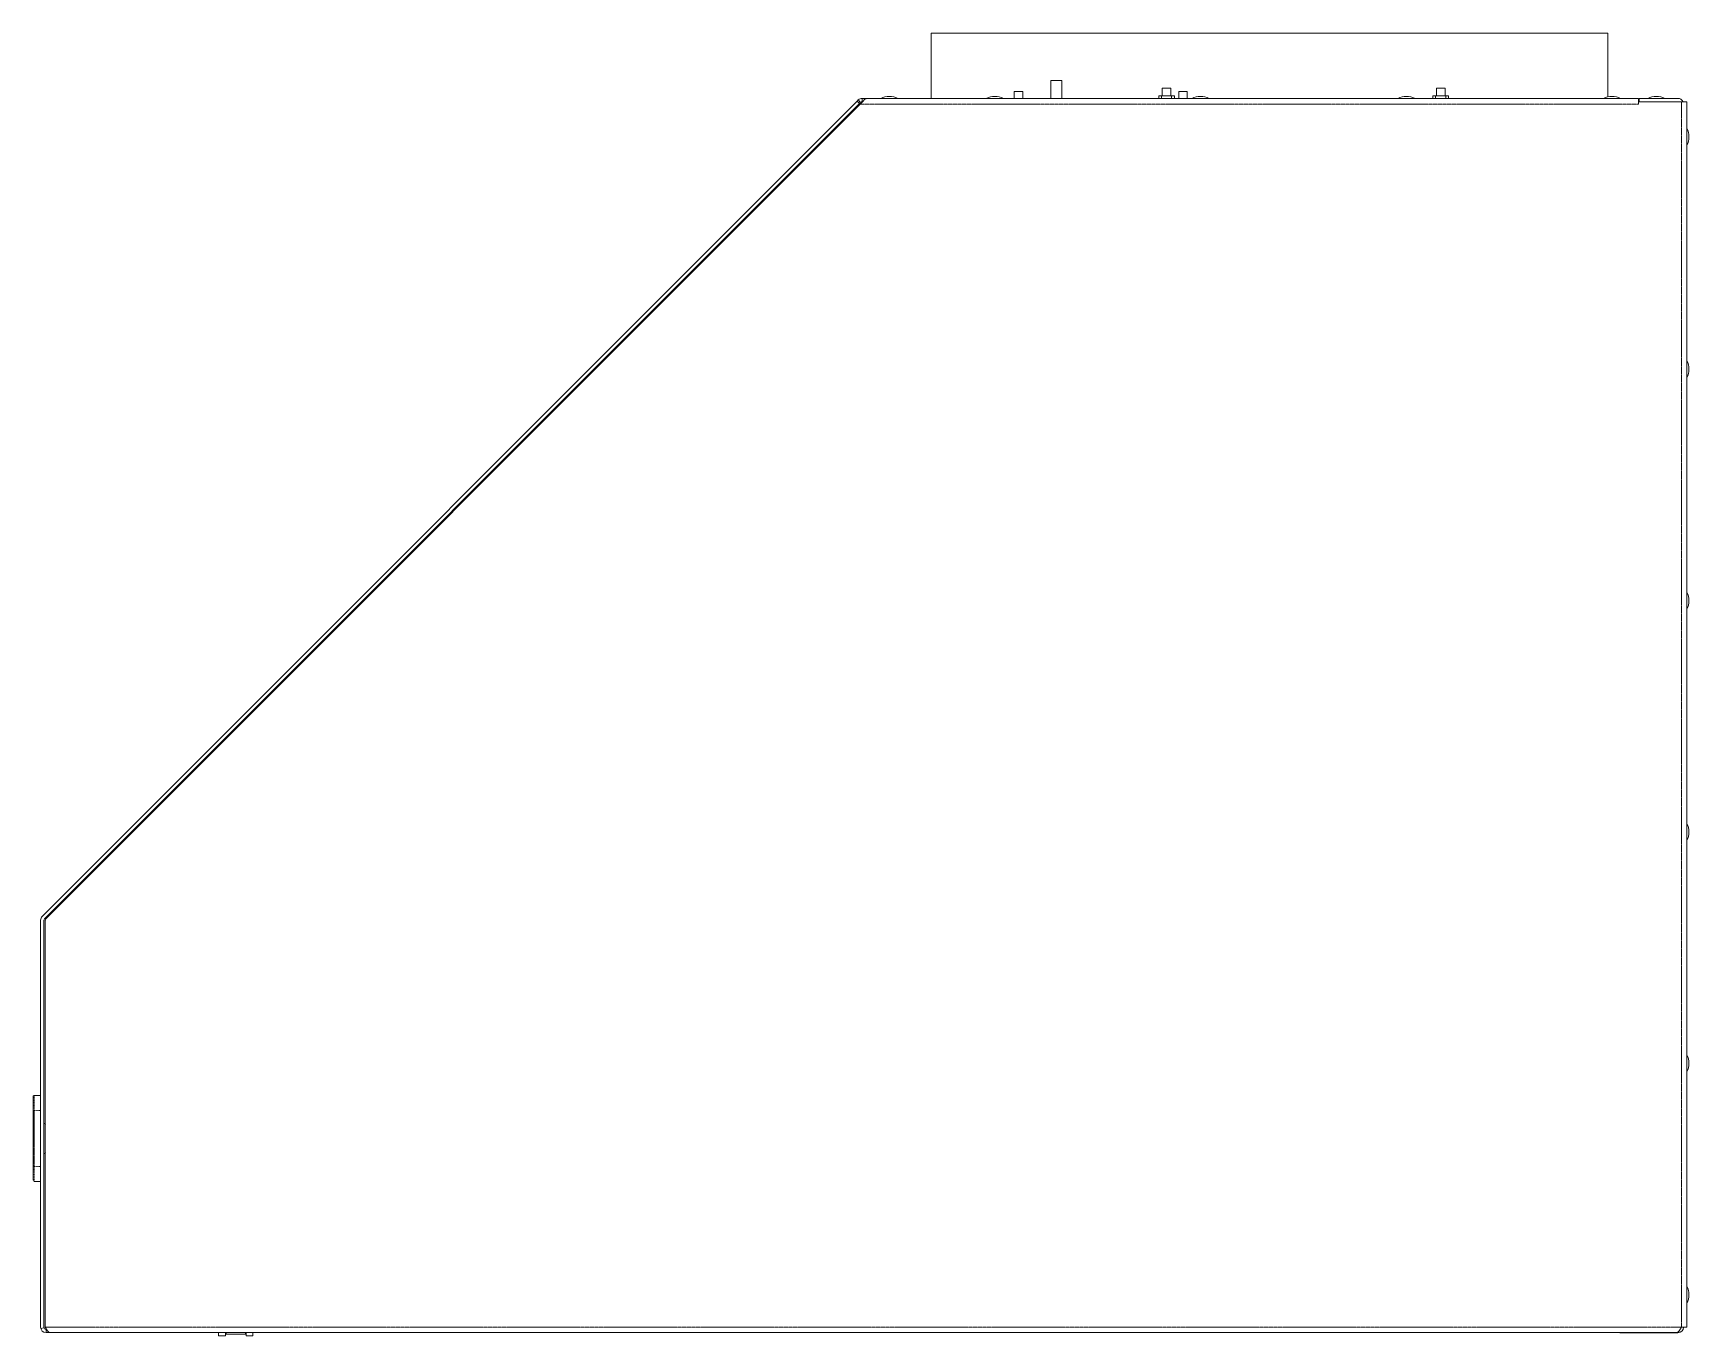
# Model space of a CAD drawing. Header units: millimetres. Extents: x 46989 to 543236, y 252623 to 526638.
# Drawn here: x 502951 to 528000, y 333211 to 352911 of the extents above; entities that cross this region are included whole.
import ezdxf

# ---------------------------------------------------------------- set-up
doc = ezdxf.new("R2010")
doc.units = ezdxf.units.MM
doc.linetypes.add('PHANTOM', pattern=[20, 10, -2, 2, -2, 2, -2])

msp = doc.modelspace()

# ---------------------------------------------------------------- linework, layer by layer
at = {"color": 7, "lineweight": 13, "ltscale": 0.03937}
for p, q in [((526427, 352911), (516535, 352911)), ((516535, 352911), (516535, 351924)), ((526773, 352911), (526773, 351947)), ((503088, 339554), (515419, 351884)), ((503123, 339518), (515454, 351849)), ((515464, 351839), (503145, 339519)), ((515563, 351924), (527239, 351924)), ((527969, 351874), (527969, 333342)), ((503064, 333342), (503064, 339496)), ((503114, 333342), (503114, 339496)), ((503135, 339496), (503135, 333342)), ((502951, 335774), (502951, 336618)), ((527812, 333260), (503211, 333260)), ((527834, 333259), (526974, 333259))]:
    msp.add_line(p, q, dxfattribs=at)
at = {"color": 7, "lineweight": 13, "ltscale": 0.008336}
msp.add_line((526773, 352911), (526427, 352911), dxfattribs=at)
at = {"color": 7, "lineweight": 13, "ltscale": 0.006512}
for p, q in [((518346, 351924), (518346, 352194)), ((518512, 351924), (518512, 352194))]:
    msp.add_line(p, q, dxfattribs=at)
at = {"color": 7, "lineweight": 13, "ltscale": 0.004}
msp.add_line((518512, 352194), (518346, 352194), dxfattribs=at)
at = {"color": 7, "lineweight": 13, "ltscale": 0.00256}
for p, q in [((517795, 351924), (517795, 352030)), ((517925, 351924), (517925, 352030)), ((520282, 351924), (520282, 352030)), ((520411, 351924), (520411, 352030))]:
    msp.add_line(p, q, dxfattribs=at)
at = {"color": 7, "lineweight": 13, "ltscale": 0.003125}
for p, q in [((517925, 352030), (517795, 352030)), ((520163, 352080), (520034, 352080)), ((520411, 352030), (520282, 352030)), ((524311, 352080), (524181, 352080))]:
    msp.add_line(p, q, dxfattribs=at)
at = {"color": 7, "lineweight": 13, "ltscale": 0.000996267}
msp.add_line((519981, 351962), (520022, 351962), dxfattribs=at)
at = {"color": 7, "lineweight": 13, "ltscale": 0.000925199}
for p, q in [((519981, 351962), (519981, 351924)), ((520022, 351962), (520022, 351924)), ((520175, 351962), (520175, 351924)), ((520216, 351962), (520216, 351924)), ((524128, 351962), (524128, 351924)), ((524169, 351962), (524169, 351924)), ((524322, 351962), (524322, 351924)), ((524363, 351962), (524363, 351924))]:
    msp.add_line(p, q, dxfattribs=at)
at = {"color": 7, "lineweight": 13, "ltscale": 0.00368}
for p, q in [((520022, 351962), (520175, 351962)), ((524169, 351962), (524322, 351962))]:
    msp.add_line(p, q, dxfattribs=at)
at = {"color": 7, "lineweight": 13, "ltscale": 0.002835}
for p, q in [((520034, 351962), (520034, 352080)), ((520163, 351962), (520163, 352080)), ((524181, 351962), (524181, 352080)), ((524311, 351962), (524311, 352080))]:
    msp.add_line(p, q, dxfattribs=at)
at = {"color": 7, "lineweight": 13, "ltscale": 0.000996147}
for p, q in [((520175, 351962), (520216, 351962)), ((524128, 351962), (524169, 351962)), ((524322, 351962), (524363, 351962))]:
    msp.add_line(p, q, dxfattribs=at)
at = {"color": 7, "lineweight": 13, "ltscale": 0.000526354}
msp.add_line((515434, 351900), (515419, 351884), dxfattribs=at)
at = {"color": 7, "lineweight": 13, "ltscale": 0.0012}
for p, q in [((515454, 351849), (515419, 351884)), ((515469, 351864), (515434, 351900)), ((515492, 351874), (515492, 351924)), ((527239, 351924), (527239, 351874)), ((527249, 351924), (527249, 351874)), ((503115, 333334), (503066, 333323)), ((503146, 333310), (503146, 333260))]:
    msp.add_line(p, q, dxfattribs=at)
at = {"color": 7, "lineweight": 13, "ltscale": 0.000526269}
msp.add_line((515469, 351864), (515454, 351849), dxfattribs=at)
at = {"color": 7, "linetype": 'PHANTOM', "lineweight": 13, "ltscale": 0.03937}
for p, q in [((515464, 351839), (527239, 351839)), ((527887, 351874), (527887, 333342)), ((502967, 335774), (502967, 336618)), ((527887, 333342), (503135, 333342))]:
    msp.add_line(p, q, dxfattribs=at)
at = {"color": 7, "lineweight": 13, "ltscale": 0.014107}
msp.add_line((515492, 351924), (516077, 351924), dxfattribs=at)
at = {"color": 7, "lineweight": 13, "ltscale": 0.000244261}
msp.add_line((515492, 351874), (515502, 351874), dxfattribs=at)
at = {"color": 7, "lineweight": 13, "ltscale": 2.27108e-05}
msp.add_line((515562, 351924), (515563, 351924), dxfattribs=at)
at = {"color": 7, "lineweight": 13, "ltscale": 0.000285592}
msp.add_line((516089, 351924), (516077, 351924), dxfattribs=at)
at = {"color": 7, "lineweight": 13, "ltscale": 0.001036}
msp.add_line((516132, 351924), (516089, 351924), dxfattribs=at)
at = {"color": 7, "lineweight": 13, "ltscale": 0.001627}
for p, q in [((517372, 351924), (517439, 351924)), ((520482, 351924), (520550, 351924)), ((523598, 351924), (523665, 351924)), ((526708, 351924), (526776, 351924)), ((527377, 351924), (527444, 351924)), ((527969, 351473), (527969, 351405)), ((527969, 347959), (527969, 347891)), ((527969, 344460), (527969, 344392)), ((527969, 340961), (527969, 340893)), ((527969, 337461), (527969, 337394)), ((527969, 333962), (527969, 333895))]:
    msp.add_line(p, q, dxfattribs=at)
at = {"color": 7, "lineweight": 13, "ltscale": 0.004623}
for p, q in [((517439, 351924), (517631, 351924)), ((520550, 351924), (520741, 351924)), ((523665, 351924), (523857, 351924)), ((526776, 351924), (526967, 351924)), ((527444, 351924), (527636, 351924)), ((527969, 351405), (527969, 351213)), ((527969, 347891), (527969, 347700)), ((527969, 344392), (527969, 344201)), ((527969, 340893), (527969, 340701)), ((527969, 337394), (527969, 337202)), ((527969, 333895), (527969, 333703))]:
    msp.add_line(p, q, dxfattribs=at)
at = {"color": 7, "lineweight": 13, "ltscale": 0.000849987}
msp.add_line((527239, 351839), (527239, 351874), dxfattribs=at)
at = {"color": 7, "lineweight": 13, "ltscale": 0.015625}
msp.add_line((527887, 351874), (527239, 351874), dxfattribs=at)
at = {"color": 7, "lineweight": 13, "ltscale": 0.014118}
msp.add_line((527249, 351924), (527834, 351924), dxfattribs=at)
at = {"color": 7, "lineweight": 13, "ltscale": 0.001975}
for p, q in [((527969, 351874), (527887, 351874)), ((527887, 333342), (527969, 333342))]:
    msp.add_line(p, q, dxfattribs=at)
at = {"color": 7, "lineweight": 13, "ltscale": 0.00505}
for p, q in [((502951, 336828), (502951, 336618)), ((502951, 335774), (502951, 335565))]:
    msp.add_line(p, q, dxfattribs=at)
at = {"color": 7, "lineweight": 13, "ltscale": 0.002325}
for p, q in [((503064, 336844), (502967, 336844)), ((503064, 335548), (502967, 335548))]:
    msp.add_line(p, q, dxfattribs=at)
at = {"color": 7, "linetype": 'PHANTOM', "lineweight": 13, "ltscale": 0.00545}
for p, q in [((502967, 336844), (502967, 336618)), ((502967, 335774), (502967, 335548))]:
    msp.add_line(p, q, dxfattribs=at)
at = {"color": 7, "linetype": 'PHANTOM', "lineweight": 13, "ltscale": 0.000400033}
for p, q in [((502967, 336618), (502951, 336618)), ((502967, 335774), (502951, 335774))]:
    msp.add_line(p, q, dxfattribs=at)
at = {"color": 7, "linetype": 'PHANTOM', "lineweight": 13, "ltscale": 0.002325}
for p, q in [((503064, 336618), (502967, 336618)), ((503064, 335774), (502967, 335774))]:
    msp.add_line(p, q, dxfattribs=at)
at = {"color": 7, "lineweight": 13, "ltscale": 0.005462}
for p, q in [((503114, 336196), (503114, 336423)), ((503134, 336423), (503134, 336196))]:
    msp.add_line(p, q, dxfattribs=at)
at = {"color": 7, "lineweight": 13, "ltscale": 0.000499996}
for p, q in [((503114, 336423), (503134, 336423)), ((503114, 335970), (503134, 335970))]:
    msp.add_line(p, q, dxfattribs=at)
at = {"color": 7, "lineweight": 13, "ltscale": 0.005463}
for p, q in [((503114, 335970), (503114, 336196)), ((503134, 335970), (503134, 336196))]:
    msp.add_line(p, q, dxfattribs=at)
at = {"color": 7, "lineweight": 13, "ltscale": 0.000216326}
msp.add_line((503155, 333310), (503146, 333310), dxfattribs=at)
at = {"color": 7, "lineweight": 13, "ltscale": 0.001562}
msp.add_line((503211, 333260), (503146, 333260), dxfattribs=at)
at = {"color": 7, "lineweight": 13, "ltscale": 0.00118}
for p, q in [((505757, 333260), (505757, 333211)), ((505861, 333260), (505861, 333211)), ((506172, 333211), (506172, 333260)), ((506276, 333260), (506276, 333211))]:
    msp.add_line(p, q, dxfattribs=at)
at = {"color": 7, "lineweight": 13, "ltscale": 0.0025}
for p, q in [((505757, 333211), (505861, 333211)), ((506172, 333211), (506276, 333211))]:
    msp.add_line(p, q, dxfattribs=at)
at = {"color": 7, "lineweight": 13, "ltscale": 0.000544563}
for p, q in [((505871, 333260), (505871, 333238)), ((506162, 333260), (506162, 333238))]:
    msp.add_line(p, q, dxfattribs=at)
at = {"color": 7, "lineweight": 13, "ltscale": 0.001829}
msp.add_line((505871, 333238), (505947, 333238), dxfattribs=at)
at = {"color": 7, "lineweight": 13, "ltscale": 0.005196}
msp.add_line((505947, 333238), (506162, 333238), dxfattribs=at)
at = {"color": 7, "lineweight": 13, "ltscale": 2.49908e-05}
for p, q in [((526967, 333260), (526967, 333259)), ((526974, 333260), (526974, 333259))]:
    msp.add_line(p, q, dxfattribs=at)
at = {"color": 7, "lineweight": 13, "ltscale": 0.000152828}
msp.add_line((526974, 333259), (526967, 333259), dxfattribs=at)
at = {"color": 7, "lineweight": 13, "ltscale": 0.000234686}
msp.add_line((527834, 333269), (527834, 333259), dxfattribs=at)
at = {"color": 7, "lineweight": 13, "ltscale": 0.000526674}
msp.add_line((527848, 333283), (527853, 333261), dxfattribs=at)
at = {"color": 7, "lineweight": 13, "ltscale": 0.03937}
for points in [[(515464, 351839), (515494, 351867), (515509, 351880)], [(515509, 351880), (515525, 351901), (515534, 351910), (515547, 351920), (515555, 351923), (515563, 351924)], [(503135, 333342), (503158, 333305), (503170, 333288), (503179, 333277), (503189, 333269), (503200, 333262), (503211, 333260)], [(527887, 333342), (527865, 333305), (527853, 333288), (527843, 333277), (527834, 333269), (527823, 333262), (527812, 333260)]]:
    msp.add_lwpolyline(points, dxfattribs=at)
for centre, radius, start, end in [((515905, 351669), 286, 90, 116.9915), ((515905, 351669), 286, 63.0085, 90), ((517501, 351669), 286, 90, 116.9915), ((517501, 351669), 286, 63.0085, 90), ((520612, 351669), 286, 90, 116.9915), ((520612, 351669), 286, 63.0085, 90), ((523727, 351669), 286, 90, 116.9915), ((523727, 351669), 286, 63.0085, 90), ((526838, 351669), 286, 90, 116.9915), ((526838, 351669), 286, 63.0085, 90), ((527507, 351669), 286, 90, 116.9915), ((527507, 351669), 286, 63.0085, 90), ((515492, 351842), 81.9, 90, 135), ((515492, 351842), 32.1, 90, 135), ((527834, 351839), 85, 24.4963, 90), ((527714, 351343), 286, 360, 26.9915), ((527714, 351343), 286, 333.0085, 0), ((527714, 347829), 286, 360, 26.9915), ((527714, 347829), 286, 333.0085, 0), ((527714, 344330), 286, 360, 26.9915), ((527714, 344330), 286, 333.0085, 0), ((527714, 340831), 286, 360, 26.9915), ((527714, 340831), 286, 333.0085, 0), ((503146, 339496), 81.9, 135, 180), ((503146, 339496), 32.1, 135, 180), ((503168, 339496), 32.1, 135, 180), ((527714, 337332), 286, 360, 26.9915), ((527714, 337332), 286, 333.0085, 0), ((502967, 336828), 16.6, 90, 180.0002), ((503193, 336419), 58.1, 179.9693, 191.1344), ((503193, 335974), 58.1, 168.8662, 180.0307), ((502967, 335565), 16.6, 180, 270), ((527714, 333833), 286, 360, 26.9915), ((527714, 333833), 286, 333.0085, 0), ((503146, 333342), 81.9, 180, 270), ((503146, 333342), 32.1, 180, 270), ((526967, 333344), 85, 261.0456, 270), ((527834, 333344), 85, 270, 358.6024)]:
    msp.add_arc(centre, radius, start, end, dxfattribs=at)
at = {"color": 7, "linetype": 'PHANTOM', "lineweight": 13, "ltscale": 0.03937}
for centre, radius, start, end in [((503216, 336419), 81.5, 179.9461, 189.3919), ((503207, 336308), 72.1, 179.9384, 189.9834), ((503207, 336085), 72.2, 170.0208, 180.0623), ((503216, 335974), 81.5, 170.682, 180.0515)]:
    msp.add_arc(centre, radius, start, end, dxfattribs=at)

doc.saveas('drawing.dxf')
